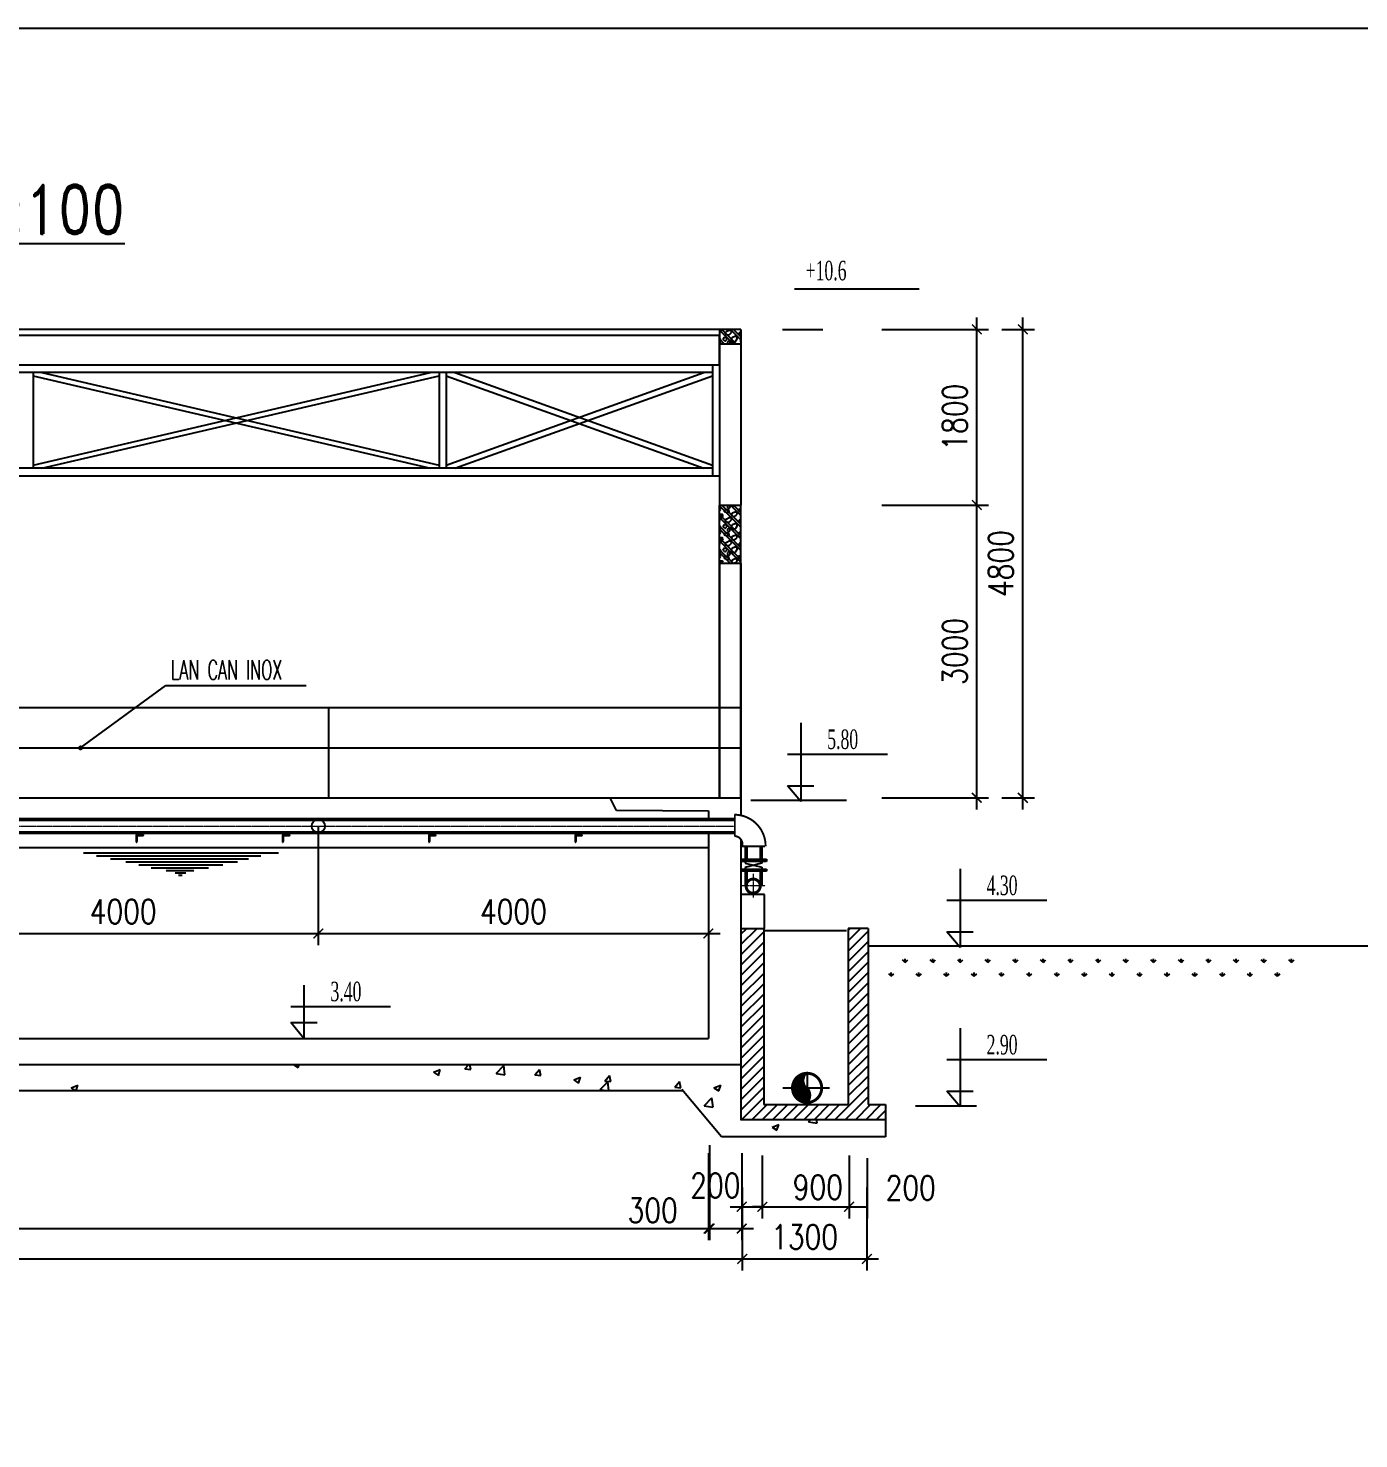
# Model space of a CAD drawing. Header units: millimetres. Extents: x -702765 to 835888, y -645289 to 262.
# Drawn here: x 754819 to 768459, y -289807 to -275353 of the extents above; entities that cross this region are included whole.
import ezdxf
from ezdxf.enums import TextEntityAlignment as Align

# ---------------------------------------------------------------- set-up
doc = ezdxf.new("R2010")
doc.units = ezdxf.units.MM
doc.header["$LTSCALE"] = 0.01
doc.linetypes.add('CENTER', pattern=[2, 1.25, -0.25, 0.25, -0.25])
for name, color, linetype, lineweight in [('duong tam', 6, 'CENTER', 9), ('HATH', 8, 'Continuous', 9), ('NETTHAY', 7, 'Continuous', 30)]:
    doc.layers.add(name, color=color, linetype=linetype, lineweight=lineweight)
for name, color, linetype in [('HACTH', 9, 'Continuous'), ('HATCH', 8, 'Continuous'), ('manh', 8, 'Continuous'), ('ong', 5, 'Continuous'), ('TEXT', 2, 'Continuous'), ('THEP', 4, 'Continuous'), ('THIN', 8, 'Continuous'), ('TUONG', 7, 'Continuous')]:
    doc.layers.add(name, color=color, linetype=linetype)
doc.styles.add('text', font='romans.shx', dxfattribs={"width": 0.8, "bigfont": 'romansvn.shx'})
doc.styles.add('TUYEN', font='vntimeh.shx', dxfattribs={"width": 0.6, "height": 200})
doc.dimstyles.new('1-100', dxfattribs={"dimscale": 100, "dimtxt": 2.5, "dimasz": 1, "dimexe": 1.2, "dimexo": 0, "dimgap": 1, "dimtad": 1, "dimdec": 0, "dimtxsty": 'text', "dimblk": 'ARCHTICK', "dimcen": 2, "dimdle": 1.2, "dimclrd": 1, "dimclre": 1, "dimclrt": 2, "dimadec": 0, "dimazin": 0, "dimtfac": 1, "dimtdec": 0, "dimtix": 1, "dimtmove": 2, "dimatfit": 3, "dimldrblk": 'ARCHTICK', "dimfxl": 0, "dimarcsym": 0})
doc.dimstyles.new('D2', dxfattribs={"dimtxt": 200, "dimasz": 300, "dimexe": 0.18, "dimexo": 6.25, "dimgap": 50, "dimtad": 1, "dimdec": 0, "dimzin": 12, "dimdsep": 46, "dimtxsty": 'TUYEN', "dimcen": 0.09, "dimdle": 80, "dimclrd": 1, "dimclre": 1, "dimclrt": 2, "dimadec": 0, "dimazin": 0, "dimtfac": 0.000899191, "dimtdec": 0, "dimtofl": 0, "dimtmove": 2, "dimatfit": 3, "dimfxl": 0, "dimtolj": 1, "dimtzin": 12, "dimarcsym": 0})

# ---------------------------------------------------------------- blocks, each defined once
blk = doc.blocks.new('*X6')
at = {"color": 0}
for p, q in [((34830, 51085), (34971, 51225)), ((34830, 51076), (34952, 51198)), ((34830, 51067), (34945, 51182)), ((34831, 51095), (34961, 51224)), ((34831, 51059), (34941, 51169)), ((34833, 51105), (34950, 51222)), ((34836, 51117), (34939, 51220)), ((34840, 51130), (34925, 51215)), ((34848, 51147), (34909, 51208)), ((34870, 51178), (34877, 51185)), ((34832, 51051), (34940, 51159)), ((34833, 51044), (34940, 51150)), ((34835, 51037), (34940, 51142)), ((34837, 51030), (34941, 51134)), ((34839, 51023), (34943, 51127)), ((34842, 51017), (34945, 51120)), ((34845, 51011), (34947, 51114)), ((34848, 51005), (34950, 51108)), ((34851, 50999), (34953, 51102)), ((34854, 50994), (34957, 51097)), ((34858, 50989), (34961, 51092)), ((34861, 50984), (34965, 51087)), ((34865, 50979), (34969, 51083)), ((34870, 50974), (34974, 51078)), ((34874, 50969), (34979, 51075)), ((34878, 50965), (34984, 51071)), ((34883, 50961), (34988, 51066)), ((34888, 50957), (34992, 51061)), ((34893, 50953), (34996, 51056)), ((34898, 50950), (35000, 51051)), ((34904, 50946), (35003, 51046)), ((34910, 50943), (35006, 51040)), ((34915, 50940), (35009, 51033)), ((34921, 50937), (35011, 51027)), ((34928, 50935), (35013, 51020)), ((34934, 50933), (35014, 51012)), ((34941, 50931), (35015, 51004)), ((34948, 50929), (35015, 50995)), ((34956, 50928), (35014, 50986)), ((34964, 50927), (35012, 50974)), ((34972, 50926), (35007, 50961))]:
    blk.add_line(p, q, dxfattribs=at)
blk = doc.blocks.new('*X7')
at = {"color": 0}
for p, q in [((34302, 52545), (34467, 52710)), ((34302, 52651), (34361, 52710)), ((34302, 52439), (34536, 52674)), ((35401, 52584), (35527, 52710)), ((35401, 52690), (35421, 52710)), ((35401, 52478), (35605, 52682)), ((34302, 52333), (34536, 52568)), ((35401, 52372), (35605, 52576)), ((35401, 52266), (35605, 52470)), ((34302, 52227), (34536, 52462)), ((34302, 52121), (34536, 52356)), ((35401, 52160), (35605, 52363)), ((34302, 52015), (34536, 52249)), ((35401, 52054), (35605, 52257)), ((34302, 51908), (34536, 52143)), ((34302, 51802), (34536, 52037)), ((35401, 51948), (35605, 52151)), ((35401, 51842), (35605, 52045)), ((34302, 51696), (34536, 51931)), ((35401, 51736), (35605, 51939)), ((34302, 51590), (34536, 51825)), ((35401, 51630), (35605, 51833)), ((34302, 51484), (34536, 51719)), ((34302, 51378), (34536, 51613)), ((35401, 51524), (35605, 51727)), ((35401, 51417), (35605, 51621)), ((34302, 51272), (34536, 51507)), ((35401, 51311), (35605, 51515)), ((34302, 51166), (34536, 51401)), ((35401, 51205), (35605, 51409)), ((34302, 51060), (34536, 51295)), ((34302, 50954), (34536, 51189)), ((35401, 51099), (35605, 51303)), ((35401, 50993), (35605, 51197)), ((34302, 50848), (34536, 51083)), ((35267, 50752), (35605, 51091)), ((34312, 50752), (34536, 50977)), ((34418, 50752), (34571, 50905)), ((34524, 50752), (34677, 50905)), ((34630, 50752), (34783, 50905)), ((34736, 50752), (34889, 50905)), ((34842, 50752), (34995, 50905)), ((34949, 50752), (35101, 50905)), ((35055, 50752), (35207, 50905)), ((35161, 50752), (35313, 50905)), ((35373, 50752), (35605, 50985)), ((35479, 50752), (35631, 50905)), ((35585, 50752), (35737, 50905)), ((35691, 50752), (35783, 50844))]:
    blk.add_line(p, q, dxfattribs=at)
blk = doc.blocks.new('*X5')
at = {"color": 0}
for p, q in [((5515, 34365), (5515, 34403)), ((5798, 34365), (5798, 34403)), ((6081, 34365), (6081, 34403)), ((6364, 34365), (6364, 34403)), ((6647, 34365), (6647, 34403)), ((6930, 34365), (6930, 34403)), ((7212, 34365), (7212, 34403)), ((7495, 34365), (7495, 34403)), ((7778, 34365), (7778, 34403)), ((8061, 34365), (8061, 34403)), ((8344, 34365), (8344, 34403)), ((8627, 34365), (8627, 34403)), ((8910, 34365), (8910, 34403)), ((9192, 34365), (9192, 34403)), ((9475, 34365), (9475, 34403)), ((5374, 34224), (5374, 34261)), ((5515, 34365), (5489, 34392)), ((5515, 34365), (5542, 34392)), ((5657, 34224), (5657, 34261)), ((5798, 34365), (5772, 34392)), ((5798, 34365), (5825, 34392)), ((5940, 34224), (5940, 34261)), ((6081, 34365), (6055, 34392)), ((6081, 34365), (6108, 34392)), ((6223, 34224), (6223, 34261)), ((6364, 34365), (6337, 34392)), ((6364, 34365), (6390, 34392)), ((6505, 34224), (6505, 34261)), ((6647, 34365), (6620, 34392)), ((6647, 34365), (6673, 34392)), ((6788, 34224), (6788, 34261)), ((6930, 34365), (6903, 34392)), ((6930, 34365), (6956, 34392)), ((7071, 34224), (7071, 34261)), ((7212, 34365), (7186, 34392)), ((7212, 34365), (7239, 34392)), ((7354, 34224), (7354, 34261)), ((7495, 34365), (7469, 34392)), ((7495, 34365), (7522, 34392)), ((7637, 34224), (7637, 34261)), ((7778, 34365), (7752, 34392)), ((7778, 34365), (7805, 34392)), ((7920, 34224), (7920, 34261)), ((8061, 34365), (8035, 34392)), ((8061, 34365), (8088, 34392)), ((8202, 34224), (8202, 34261)), ((8344, 34365), (8317, 34392)), ((8344, 34365), (8370, 34392)), ((8485, 34224), (8485, 34261)), ((8627, 34365), (8600, 34392)), ((8627, 34365), (8653, 34392)), ((8768, 34224), (8768, 34261)), ((8910, 34365), (8883, 34392)), ((8910, 34365), (8936, 34392)), ((9051, 34224), (9051, 34261)), ((9192, 34365), (9166, 34392)), ((9192, 34365), (9219, 34392)), ((9334, 34224), (9334, 34261)), ((9475, 34365), (9449, 34392)), ((9475, 34365), (9502, 34392)), ((5374, 34224), (5347, 34250)), ((5374, 34224), (5401, 34250)), ((5657, 34224), (5630, 34250)), ((5657, 34224), (5683, 34250)), ((5940, 34224), (5913, 34250)), ((5940, 34224), (5966, 34250)), ((6223, 34224), (6196, 34250)), ((6223, 34224), (6249, 34250)), ((6505, 34224), (6479, 34250)), ((6505, 34224), (6532, 34250)), ((6788, 34224), (6762, 34250)), ((6788, 34224), (6815, 34250)), ((7071, 34224), (7045, 34250)), ((7071, 34224), (7098, 34250)), ((7354, 34224), (7327, 34250)), ((7354, 34224), (7380, 34250)), ((7637, 34224), (7610, 34250)), ((7637, 34224), (7663, 34250)), ((7920, 34224), (7893, 34250)), ((7920, 34224), (7946, 34250)), ((8202, 34224), (8176, 34250)), ((8202, 34224), (8229, 34250)), ((8485, 34224), (8459, 34250)), ((8485, 34224), (8512, 34250)), ((8768, 34224), (8742, 34250)), ((8768, 34224), (8795, 34250)), ((9051, 34224), (9024, 34250)), ((9051, 34224), (9077, 34250)), ((9334, 34224), (9307, 34250)), ((9334, 34224), (9360, 34250))]:
    blk.add_line(p, q, dxfattribs=at)
blk = doc.blocks.new('_ArchTick')
at = {"color": 0, "linetype": 'ByBlock', "const_width": 0.15}
blk.add_lwpolyline([(-0.5, -0.5), (0.5, 0.5)], dxfattribs=at)
blk = doc.blocks.new('*D17')
at = {"layer": 'Defpoints', "color": 0}
for p in [(737752, -286798), (761804, -286798), (761804, -287653)]:
    blk.add_point(p, dxfattribs=at)
at = {"layer": 'THEP', "color": 1, "lineweight": -2}
for p, q in [((737752, -286798), (737752, -287773)), ((761804, -286798), (761804, -287773)), ((737632, -287653), (761924, -287653))]:
    blk.add_line(p, q, dxfattribs=at)
at = {"layer": 'THEP', "color": 1, "lineweight": -2, "xscale": 100, "yscale": 100, "zscale": 100, "rotation": 180}
blk.add_blockref('_ArchTick', (737752, -287653), dxfattribs=at)
at = {"layer": 'THEP', "color": 1, "lineweight": -2, "xscale": 100, "yscale": 100, "zscale": 100}
blk.add_blockref('_ArchTick', (761804, -287653), dxfattribs=at)
at = {"layer": 'THEP', "color": 2, "insert": (749778, -287428), "char_height": 250, "attachment_point": 5, "style": 'text'}
blk.add_mtext('24000', dxfattribs=at)
blk = doc.blocks.new('*D18')
at = {"layer": 'Defpoints', "color": 0}
for p in [(761793, -286880), (762134, -286880), (762134, -287653)]:
    blk.add_point(p, dxfattribs=at)
at = {"layer": 'THEP', "color": 1, "lineweight": -2}
for p, q in [((761793, -286880), (761793, -287773)), ((762134, -286880), (762134, -287773)), ((761673, -287653), (762254, -287653))]:
    blk.add_line(p, q, dxfattribs=at)
at = {"layer": 'THEP', "color": 1, "lineweight": -2, "xscale": 100, "yscale": 100, "zscale": 100, "rotation": 180}
blk.add_blockref('_ArchTick', (761793, -287653), dxfattribs=at)
at = {"layer": 'THEP', "color": 1, "lineweight": -2, "xscale": 100, "yscale": 100, "zscale": 100}
blk.add_blockref('_ArchTick', (762134, -287653), dxfattribs=at)
at = {"layer": 'THEP', "color": 2, "insert": (761221, -287467), "char_height": 250, "attachment_point": 5, "style": 'text'}
blk.add_mtext('300', dxfattribs=at)
blk = doc.blocks.new('*D19')
at = {"layer": 'Defpoints', "color": 0}
for p in [(762134, -286906), (762344, -286906), (762344, -287430)]:
    blk.add_point(p, dxfattribs=at)
at = {"layer": 'THEP', "color": 1, "lineweight": -2}
for p, q in [((762134, -286906), (762134, -287550)), ((762344, -286906), (762344, -287550)), ((762014, -287430), (762464, -287430))]:
    blk.add_line(p, q, dxfattribs=at)
at = {"layer": 'THEP', "color": 1, "lineweight": -2, "xscale": 100, "yscale": 100, "zscale": 100, "rotation": 180}
blk.add_blockref('_ArchTick', (762134, -287430), dxfattribs=at)
at = {"layer": 'THEP', "color": 1, "lineweight": -2, "xscale": 100, "yscale": 100, "zscale": 100}
blk.add_blockref('_ArchTick', (762344, -287430), dxfattribs=at)
at = {"layer": 'THEP', "color": 2, "insert": (761863, -287212), "char_height": 250, "attachment_point": 5, "style": 'text'}
blk.add_mtext('200', dxfattribs=at)
blk = doc.blocks.new('*D20')
at = {"layer": 'Defpoints', "color": 0}
for p in [(762344, -286906), (763235, -286906), (763235, -287430)]:
    blk.add_point(p, dxfattribs=at)
at = {"layer": 'THEP', "color": 1, "lineweight": -2}
for p, q in [((762344, -286906), (762344, -287550)), ((763235, -286906), (763235, -287550)), ((762344, -287430), (762244, -287430)), ((762344, -287430), (763235, -287430)), ((763235, -287430), (763335, -287430))]:
    blk.add_line(p, q, dxfattribs=at)
at = {"layer": 'THEP', "color": 1, "lineweight": -2, "xscale": 100, "yscale": 100, "zscale": 100}
blk.add_blockref('_ArchTick', (762344, -287430), dxfattribs=at)
at = {"layer": 'THEP', "color": 1, "lineweight": -2, "xscale": 100, "yscale": 100, "zscale": 100, "rotation": 180}
blk.add_blockref('_ArchTick', (763235, -287430), dxfattribs=at)
at = {"layer": 'THEP', "color": 2, "insert": (762914, -287230), "char_height": 250, "attachment_point": 5, "style": 'text'}
blk.add_mtext('900', dxfattribs=at)
blk = doc.blocks.new('*D21')
at = {"layer": 'Defpoints', "color": 0}
for p in [(763235, -286932), (763418, -286932), (763418, -287430)]:
    blk.add_point(p, dxfattribs=at)
at = {"layer": 'THEP', "color": 1, "lineweight": -2}
for p, q in [((763235, -286932), (763235, -287550)), ((763418, -286932), (763418, -287550)), ((763235, -287430), (763418, -287430))]:
    blk.add_line(p, q, dxfattribs=at)
at = {"layer": 'THEP', "color": 2, "insert": (763866, -287237), "char_height": 250, "attachment_point": 5, "style": 'text'}
blk.add_mtext('200', dxfattribs=at)
blk = doc.blocks.new('*D22')
at = {"layer": 'Defpoints', "color": 0}
for p in [(737429, -287295), (762139, -287295), (762139, -287964)]:
    blk.add_point(p, dxfattribs=at)
at = {"layer": 'THEP', "color": 1, "lineweight": -2}
for p, q in [((737429, -287295), (737429, -288084)), ((762139, -287295), (762139, -288084)), ((737309, -287964), (762259, -287964))]:
    blk.add_line(p, q, dxfattribs=at)
at = {"layer": 'THEP', "color": 1, "lineweight": -2, "xscale": 100, "yscale": 100, "zscale": 100, "rotation": 180}
blk.add_blockref('_ArchTick', (737429, -287964), dxfattribs=at)
at = {"layer": 'THEP', "color": 1, "lineweight": -2, "xscale": 100, "yscale": 100, "zscale": 100}
blk.add_blockref('_ArchTick', (762139, -287964), dxfattribs=at)
at = {"layer": 'THEP', "color": 2, "insert": (749784, -287739), "char_height": 250, "attachment_point": 5, "style": 'text'}
blk.add_mtext('24600', dxfattribs=at)
blk = doc.blocks.new('*D23')
at = {"layer": 'Defpoints', "color": 0}
for p in [(762139, -287234), (763417, -287234), (763417, -287964)]:
    blk.add_point(p, dxfattribs=at)
at = {"layer": 'THEP', "color": 1, "lineweight": -2}
for p, q in [((762139, -287234), (762139, -288084)), ((763417, -287234), (763417, -288084)), ((762019, -287964), (763537, -287964))]:
    blk.add_line(p, q, dxfattribs=at)
at = {"layer": 'THEP', "color": 1, "lineweight": -2, "xscale": 100, "yscale": 100, "zscale": 100, "rotation": 180}
blk.add_blockref('_ArchTick', (762139, -287964), dxfattribs=at)
at = {"layer": 'THEP', "color": 1, "lineweight": -2, "xscale": 100, "yscale": 100, "zscale": 100}
blk.add_blockref('_ArchTick', (763417, -287964), dxfattribs=at)
at = {"layer": 'THEP', "color": 2, "insert": (762778, -287739), "char_height": 250, "attachment_point": 5, "style": 'text'}
blk.add_mtext('1300', dxfattribs=at)
blk = doc.blocks.new('*D27')
at = {"layer": 'Defpoints', "color": 0}
for p in [(753793, -283529), (757793, -283529), (757793, -284630)]:
    blk.add_point(p, dxfattribs=at)
at = {"layer": 'THEP', "color": 1, "lineweight": -2}
for p, q in [((753793, -283529), (753793, -284750)), ((757793, -283529), (757793, -284750)), ((753673, -284630), (757913, -284630))]:
    blk.add_line(p, q, dxfattribs=at)
at = {"layer": 'THEP', "color": 1, "lineweight": -2, "xscale": 100, "yscale": 100, "zscale": 100, "rotation": 180}
blk.add_blockref('_ArchTick', (753793, -284630), dxfattribs=at)
at = {"layer": 'THEP', "color": 1, "lineweight": -2, "xscale": 100, "yscale": 100, "zscale": 100}
blk.add_blockref('_ArchTick', (757793, -284630), dxfattribs=at)
at = {"layer": 'THEP', "color": 2, "insert": (755793, -284405), "char_height": 250, "attachment_point": 5, "style": 'text'}
blk.add_mtext('4000', dxfattribs=at)
blk = doc.blocks.new('*D28')
at = {"layer": 'Defpoints', "color": 0}
for p in [(757793, -283529), (761792, -284439), (761792, -284630)]:
    blk.add_point(p, dxfattribs=at)
at = {"layer": 'THEP', "color": 1, "lineweight": -2}
for p, q in [((757793, -283529), (757793, -284750)), ((761792, -284439), (761792, -284750)), ((757673, -284630), (761912, -284630))]:
    blk.add_line(p, q, dxfattribs=at)
at = {"layer": 'THEP', "color": 1, "lineweight": -2, "xscale": 100, "yscale": 100, "zscale": 100, "rotation": 180}
blk.add_blockref('_ArchTick', (757793, -284630), dxfattribs=at)
at = {"layer": 'THEP', "color": 1, "lineweight": -2, "xscale": 100, "yscale": 100, "zscale": 100}
blk.add_blockref('_ArchTick', (761792, -284630), dxfattribs=at)
at = {"layer": 'THEP', "color": 2, "insert": (759793, -284405), "char_height": 250, "attachment_point": 5, "style": 'text'}
blk.add_mtext('4000', dxfattribs=at)
blk = doc.blocks.new('*D227')
at = {"layer": 'Defpoints', "color": 0}
for p in [(764799, -278439), (765015, -278439), (764799, -283239)]:
    blk.add_point(p, dxfattribs=at)
at = {"layer": 'THEP', "color": 1, "lineweight": -2}
for p, q in [((765015, -283359), (765015, -278319)), ((764799, -278439), (765135, -278439)), ((764799, -283239), (765135, -283239))]:
    blk.add_line(p, q, dxfattribs=at)
at = {"layer": 'THEP', "color": 1, "lineweight": -2, "xscale": 100, "yscale": 100, "zscale": 100}
for p, rotation in [((765015, -278439), 90), ((765015, -283239), 270)]:
    blk.add_blockref('_ArchTick', p, dxfattribs=dict(at, rotation=rotation))
at = {"layer": 'THEP', "color": 2, "insert": (764790, -280839), "char_height": 250, "attachment_point": 5, "rotation": 90, "style": 'text'}
blk.add_mtext('4800', dxfattribs=at)
blk = doc.blocks.new('*D228')
at = {"layer": 'Defpoints', "color": 0}
for p in [(763571, -280239), (764543, -280239), (763571, -283239)]:
    blk.add_point(p, dxfattribs=at)
at = {"layer": 'THEP', "color": 1, "lineweight": -2}
for p, q in [((763571, -280239), (764663, -280239)), ((764543, -283359), (764543, -280119)), ((763571, -283239), (764663, -283239))]:
    blk.add_line(p, q, dxfattribs=at)
at = {"layer": 'THEP', "color": 1, "lineweight": -2, "xscale": 100, "yscale": 100, "zscale": 100}
for p, rotation in [((764543, -280239), 90), ((764543, -283239), 270)]:
    blk.add_blockref('_ArchTick', p, dxfattribs=dict(at, rotation=rotation))
at = {"layer": 'THEP', "color": 2, "insert": (764318, -281739), "char_height": 250, "attachment_point": 5, "rotation": 90, "style": 'text'}
blk.add_mtext('3000', dxfattribs=at)
blk = doc.blocks.new('*D229')
at = {"layer": 'Defpoints', "color": 0}
for p in [(763571, -278439), (764543, -278439), (763571, -280239)]:
    blk.add_point(p, dxfattribs=at)
at = {"layer": 'THEP', "color": 1, "lineweight": -2}
for p, q in [((764543, -280359), (764543, -278319)), ((763571, -278439), (764663, -278439)), ((763571, -280239), (764663, -280239))]:
    blk.add_line(p, q, dxfattribs=at)
at = {"layer": 'THEP', "color": 1, "lineweight": -2, "xscale": 100, "yscale": 100, "zscale": 100}
for p, rotation in [((764543, -278439), 90), ((764543, -280239), 270)]:
    blk.add_blockref('_ArchTick', p, dxfattribs=dict(at, rotation=rotation))
at = {"layer": 'THEP', "color": 2, "insert": (764318, -279339), "char_height": 250, "attachment_point": 5, "rotation": 90, "style": 'text'}
blk.add_mtext('1800', dxfattribs=at)

msp = doc.modelspace()

# ---------------------------------------------------------------- hatches: boundary and pattern name
h = msp.add_hatch()
h.set_pattern_fill('ANSI31', color=4, scale=60, style=0)
h.set_pattern_definition([(45, (745666.7546, -336964.555), (-5.3033009, 5.3033009), [])])
h.paths.add_polyline_path([(755996, -283624.4, 0.4142136), (756001, -283619.4), (756001, -283617.4), (755963.5, -283617.4), (755963.5, -283624.4)])
h.paths.add_polyline_path([(755926, -283617.4), (755926, -283692.4), (755928, -283692.4, 0.4142136), (755933, -283687.4), (755933, -283632.4, -0.4142136), (755941, -283624.4), (755963.5, -283624.4), (755963.5, -283617.4)])
h = msp.add_hatch()
h.set_pattern_fill('ANSI31', color=4, scale=60, style=0)
h.set_pattern_definition([(45, (747166.7546, -336964.555), (-5.3033009, 5.3033009), [])])
h.paths.add_polyline_path([(757496, -283624.4, 0.4142136), (757501, -283619.4), (757501, -283617.4), (757463.5, -283617.4), (757463.5, -283624.4)])
h.paths.add_polyline_path([(757426, -283617.4), (757426, -283692.4), (757428, -283692.4, 0.4142136), (757433, -283687.4), (757433, -283632.4, -0.4142136), (757441, -283624.4), (757463.5, -283624.4), (757463.5, -283617.4)])
h = msp.add_hatch()
h.set_pattern_fill('ANSI31', color=4, scale=60, style=0)
h.set_pattern_definition([(45, (748666.7546, -336964.555), (-5.3033009, 5.3033009), [])])
h.paths.add_polyline_path([(758996, -283624.4, 0.4142136), (759001, -283619.4), (759001, -283617.4), (758963.5, -283617.4), (758963.5, -283624.4)])
h.paths.add_polyline_path([(758926, -283617.4), (758926, -283692.4), (758928, -283692.4, 0.4142136), (758933, -283687.4), (758933, -283632.4, -0.4142136), (758941, -283624.4), (758963.5, -283624.4), (758963.5, -283617.4)])
h = msp.add_hatch()
h.set_pattern_fill('ANSI31', color=4, scale=60, style=0)
h.set_pattern_definition([(45, (750166.7546, -336964.555), (-5.3033009, 5.3033009), [])])
h.paths.add_polyline_path([(760496, -283624.4, 0.4142136), (760501, -283619.4), (760501, -283617.4), (760463.5, -283617.4), (760463.5, -283624.4)])
h.paths.add_polyline_path([(760426, -283617.4), (760426, -283692.4), (760428, -283692.4, 0.4142136), (760433, -283687.4), (760433, -283632.4, -0.4142136), (760441, -283624.4), (760463.5, -283624.4), (760463.5, -283617.4)])
at = {"layer": 'HACTH'}
h = msp.add_hatch(dxfattribs=at)
h.set_pattern_fill('RUBBLE', color=256, scale=240, style=0)
h.set_pattern_definition([(135, (-208016.55, -121031.56), (-120.01582, 1e-14), [240]), (135, (-207986.55, -121031.56), (-120.01582, 1e-14), [240]), (0, (-207920.55, -121007.56), (240, 240), [12, -72, 12, -144]), (0, (-207800.55, -120995.56), (240, 240), [12, -228]), (0, (-207932.55, -120971.56), (240, 240), [24, -216]), (0, (-207860.55, -120959.56), (240, 240), [12, -228]), (0, (-207968.55, -120947.56), (240, 240), [12, -228]), (0, (-207872.55, -120923.56), (240, 240), [24, -216]), (0, (-207956.55, -120911.56), (240, 240), [24, -84, 12, -120]), (0, (-207956.55, -120887.56), (240, 240), [24, -132, 24, -60]), (0, (-207884.55, -120875.56), (240, 240), [12, -228]), (0, (-207884.55, -120839.56), (240, 240), [12, -228]), (0, (-208016.55, -120827.56), (240, 240), [12, -228]), (0, (-207956.55, -120815.56), (240, 240), [12, -84, 24, -120]), (90, (-207992.55, -120971.56), (-240, 240), [12, -108, 12, -108]), (90, (-207980.55, -120935.56), (-240, 240), [12, -228]), (90, (-207968.55, -120803.56), (-240, 240), [12, -228]), (90, (-207956.55, -120887.56), (-240, 240), [24, -216]), (90, (-207944.55, -120995.56), (-240, 240), [12, -228]), (90, (-207932.55, -120803.56), (-240, 240), [12, -228]), (90, (-207920.55, -120875.56), (-240, 240), [12, -228]), (90, (-207884.55, -120947.56), (-240, 240), [12, -228]), (90, (-207872.55, -120803.56), (-240, 240), [12, -228]), (90, (-207860.55, -120863.56), (-240, 240), [12, -228]), (90, (-207848.55, -120911.56), (-240, 240), [24, -216]), (90, (-207836.55, -120947.56), (-240, 240), [12, -228]), (90, (-207824.55, -120899.56), (-240, 240), [12, -228]), (90, (-207812.55, -121031.56), (-240, 240), [12, -144, 24, -60]), (45, (-208016.55, -120887.56), (3e-14, 240), [16.968, -84.852, 16.968, -118.7928, 16.968, -84.862455]), (45, (-207944.55, -120983.56), (3e-14, 240), [16.968, -118.7928, 16.968, -33.936, 16.968, -135.778455]), (45, (-208004.55, -120983.56), (3e-14, 240), [16.970563, -220.61736, 33.94104, -67.882316]), (45, (-207932.55, -120935.56), (3e-14, 240), [16.97056, -67.882248, 16.97056, -237.587885]), (45, (-207932.55, -120887.56), (3e-14, 240), [16.97056, -322.440694]), (45, (-207884.55, -120935.56), (3e-14, 240), [16.97056, -322.440694]), (45, (-207836.55, -120911.56), (3e-14, 240), [16.97056, -322.440694]), (45, (-207872.55, -121031.56), (3e-14, 240), [16.97056, -322.440694]), (135, (-207932.55, -121031.56), (-240, 3e-14), [16.97056, -322.440694]), (135, (-207812.55, -121019.56), (-240, 3e-14), [16.970544, -237.58788, 16.970544, -67.882287]), (135, (-207884.55, -120875.56), (-240, 3e-14), [16.97056, -322.440694]), (135, (-207956.55, -120815.56), (-240, 3e-14), [16.97056, -322.440694]), (135, (-207800.55, -120995.56), (-240, 3e-14), [16.97056, -322.440694]), (135, (-207896.55, -120983.56), (-240, 3e-14), [16.97056, -322.440694]), (135, (-207920.55, -120863.56), (-240, 3e-14), [16.97056, -322.440694]), (135, (-207800.55, -120887.56), (-240, 3e-14), [16.97056, -322.440694]), (135, (-207836.55, -120935.56), (-240, 3e-14), [16.97056, -322.440694]), (135, (-207920.55, -120923.56), (-240, 3e-14), [16.97056, -322.440694]), (135, (-207968.55, -120947.56), (-240, 3e-14), [16.9704, -169.705627, 16.9704, -135.764828]), (135, (-207824.55, -120887.56), (-240, 3e-14), [16.970544, -33.941127, 16.970544, -271.52904]), (26.565051, (-207860.55, -121019.56), (240, 1e-07), [26.832, -134.16, 26.832, -348.832314]), (26.565051, (-207800.55, -120959.56), (240, 1e-07), [26.832, -241.488, 26.832, -241.504315]), (26.565051, (-207788.55, -120995.56), (240, 1e-07), [26.832814, -509.8235]), (26.565051, (-207980.55, -120923.56), (240, 1e-07), [26.832814, -509.8235]), (26.565051, (-207956.55, -120863.56), (240, 1e-07), [26.832814, -509.8235]), (26.565051, (-207968.55, -121031.56), (240, 1e-07), [26.832814, -509.8235]), (63.434949, (-207896.55, -120863.56), (1e-08, 240), [26.832814, -509.8235]), (63.434949, (-207908.55, -121007.56), (1e-08, 240), [26.832814, -509.8235]), (63.434949, (-207812.55, -120983.56), (1e-08, 240), [26.832814, -509.8235]), (63.434949, (-208004.55, -120875.56), (1e-08, 240), [26.832814, -509.8235]), (153.434949, (-207860.55, -120959.56), (-240, 1e-08), [26.832814, -509.8235]), (153.434949, (-207920.55, -121007.56), (-240, 1e-08), [26.832814, -509.8235]), (153.434949, (-207992.55, -120959.56), (-240, 1e-08), [26.832814, -509.8235])])
h.paths.add_polyline_path([(762125.5, -278439.4), (761905.5, -278439.4), (761905.5, -278589.4), (762125.5, -278589.4)])
h.paths.add_polyline_path([(762125.5, -280239.4), (761905.5, -280239.4), (761905.5, -280839.4), (762125.5, -280839.4)])

# ---------------------------------------------------------------- linework, layer by layer
at = {"color": 9, "linetype": 'Continuous'}
for p, q in [((761905.5, -278439.4), (761905.5, -278500.6)), ((761905.5, -278806.4), (761905.5, -278500.6)), ((761905.5, -278806.4), (761905.5, -279939.4))]:
    msp.add_line(p, q, dxfattribs=at)
for p, q in [((737379.2, -282312.6), (762125.2, -282312.6)), ((757896.6, -282317.6), (757896.6, -283239.4)), ((762125.2, -282312.6), (762125.2, -283228.5)), ((762737.9, -282469.5), (762737.9, -283277)), ((737373.3, -282727.7), (762125.2, -282727.7)), ((762603.2, -282792.2), (763626.7, -282792.2)), ((762603.2, -283115.5), (762872.5, -283115.5)), ((762737.9, -283277), (762603.2, -283115.5)), ((737393.5, -283239.4), (762125.5, -283239.4)), ((760850.5, -283369.5), (760783.3, -283240.7)), ((762125.5, -283239.4), (762125.5, -283419.5)), ((762226.4, -283264.4), (763206.7, -283264.4)), ((761792.2, -283375), (760850.5, -283369.5)), ((761792.2, -283373.8), (761792.2, -283461.2)), ((761792.2, -283597.4), (761792.2, -285704.3)), ((762125.5, -283666.1), (762125.5, -286542.3)), ((737793.5, -283749.8), (761792.2, -283749.8)), ((764371.8, -283966.2), (764371.8, -284773.7)), ((762365.6, -284228.5), (762123.7, -284228.5)), ((762365.6, -284580.1), (762365.6, -284228.5)), ((764237.1, -284288.9), (765260.6, -284288.9)), ((762125.5, -284577.1), (762360.5, -284577.1)), ((762360.5, -284577.1), (762360.5, -286382.2)), ((763429, -284577.1), (763225.5, -284577.1)), ((763225.5, -284577.1), (763225.5, -286382.2)), ((763429, -284577.1), (763429, -286382.2)), ((762362.5, -284597.9), (763206.7, -284597.9)), ((764371.8, -284773.7), (764237.1, -284612.2)), ((764237.1, -284612.2), (764506.4, -284612.2)), ((763423.6, -284755), (768769.9, -284755)), ((757645.5, -285160.5), (757645.5, -285704.3)), ((757510.8, -285376.5), (758534.4, -285376.5)), ((757510.8, -285542.8), (757780.2, -285542.8)), ((757645.5, -285704.3), (757510.8, -285542.8)), ((764371.8, -285599), (764371.8, -286406.5)), ((752792.7, -285704.3), (761792.2, -285704.3)), ((752792.7, -285970.8), (762125.5, -285970.8)), ((764237.1, -285921.7), (765260.6, -285921.7)), ((762803.8, -286061.7), (762803.8, -286374.5)), ((752792.7, -286237.2), (761527.5, -286237.2)), ((761928, -286712.7), (761520.9, -286229.7)), ((762556, -286211.6), (763032, -286211.6)), ((764237.1, -286245), (764506.4, -286245)), ((764371.8, -286406.5), (764237.1, -286245)), ((762360.5, -286382.2), (763225.5, -286382.2)), ((763429, -286382.2), (763607.1, -286382.2)), ((763607.1, -286382.2), (763607.1, -286712.7)), ((763914.7, -286394), (764541.1, -286394)), ((762125.5, -286534.8), (763607.1, -286534.8)), ((763607.1, -286712.7), (761928, -286712.7))]:
    msp.add_line(p, q)
at = {"color": 2}
for p, q in [((755926, -283617.4), (756001, -283617.4)), ((755926, -283617.4), (755926, -283692.4)), ((755926, -283692.4), (755928, -283692.4)), ((755933, -283632.4), (755933, -283687.4)), ((755941, -283624.4), (755996, -283624.4)), ((756001, -283617.4), (756001, -283619.4)), ((757426, -283617.4), (757501, -283617.4)), ((757426, -283617.4), (757426, -283692.4)), ((757426, -283692.4), (757428, -283692.4)), ((757433, -283632.4), (757433, -283687.4)), ((757441, -283624.4), (757496, -283624.4)), ((757501, -283617.4), (757501, -283619.4)), ((758926, -283617.4), (759001, -283617.4)), ((758926, -283617.4), (758926, -283692.4)), ((758926, -283692.4), (758928, -283692.4)), ((758933, -283632.4), (758933, -283687.4)), ((758941, -283624.4), (758996, -283624.4)), ((759001, -283617.4), (759001, -283619.4)), ((760426, -283617.4), (760426, -283692.4)), ((760426, -283617.4), (760501, -283617.4)), ((760426, -283692.4), (760428, -283692.4)), ((760433, -283632.4), (760433, -283687.4)), ((760441, -283624.4), (760496, -283624.4)), ((760501, -283617.4), (760501, -283619.4))]:
    msp.add_line(p, q, dxfattribs=at)
at = {"color": 4}
for p, q in [((762127, -283869), (762387.3, -283869)), ((762387.3, -283869), (762387.3, -283891.9)), ((762387.3, -283891.9), (762127, -283891.9)), ((762127, -283969.5), (762387.3, -283969.5)), ((762387.3, -283992.3), (762127, -283992.3)), ((762168.7, -283891.4), (762168.7, -283910.5)), ((762341, -283907.8), (762168.7, -283954.2)), ((762168.7, -283910.5), (762341, -283951.5)), ((762168.7, -283954.2), (762168.7, -283970.6)), ((762341, -283891.4), (762341, -283907.8)), ((762341, -283951.5), (762341, -283970.6)), ((762387.3, -283969.5), (762387.3, -283992.3))]:
    msp.add_line(p, q, dxfattribs=at)
at = {"color": 0}
for p, q in [((757538.3, -285970.8), (757586.4, -286003.2)), ((757586.4, -286003.2), (757597.3, -285970.8)), ((758973.8, -286049.7), (759043.8, -286022.8)), ((759023.6, -286083.3), (759043.8, -286022.9)), ((759296.2, -286016.7), (759334.8, -285970.8)), ((759296.2, -286016.7), (759356, -286021.9)), ((759356.1, -286022), (759346.6, -285970.8)), ((759615.7, -286063.9), (759693.6, -285982.7)), ((759704.7, -286077.7), (759693.6, -285982.8)), ((758973.8, -286049.7), (759023.5, -286083.3)), ((759615.7, -286063.9), (759704.7, -286077.7)), ((761448, -286205), (761496.2, -286147.5)), ((761848, -286209.9), (761918.1, -286183)), ((755259.3, -286212.1), (755329.3, -286185.2)), ((755259.3, -286212.1), (755296.6, -286237.2)), ((755311.9, -286237.2), (755329.3, -286185.2)), ((760683, -286229.4), (760733.1, -286237.2)), ((761448, -286205), (761507.8, -286210.2)), ((761750.2, -286395), (761828.1, -286313.8)), ((761839.2, -286408.8), (761828.1, -286313.8)), ((761848, -286209.9), (761897.8, -286243.4)), ((761750.2, -286395), (761839.1, -286408.8)), ((762444.9, -286612.5), (762515, -286585.6)), ((762444.9, -286612.5), (762494.7, -286646.1)), ((762494.7, -286646.1), (762515, -286585.7)), ((762817.4, -286560.5), (762842.1, -286534.8)), ((762817.4, -286560.5), (762906.4, -286574.3)), ((762906.4, -286574.3), (762901.8, -286534.8))]:
    msp.add_line(p, q, dxfattribs=at)
at = {"color": 4}
for points, const_width in [([(762378.2, -283736.7, 0.4184008), (762058.5, -283412.3, 0.4184008)], 20), ([(762137.6, -283736.7, 0.4990771), (762058.5, -283631.5, 0.4990771)], 20), ([(762251.9, -284217.9, -1), (762251.9, -284071.9, -1)], 30), ([(762251.9, -284071.9, -1), (762251.9, -284215, -1)], 30)]:
    msp.add_lwpolyline(points, format="xyb", dxfattribs=dict(at, const_width=const_width))
for points, const_width in [([(762063, -283412.4), (762063, -283631.6)], 20), ([(737823.5, -283461.2), (762063, -283461.2)], 40), ([(737823.5, -283597.4), (762063, -283597.4)], 35), ([(762178.7, -283736.7), (762178.7, -283869)], 40), ([(762332.6, -283736.7), (762332.6, -283869)], 40), ([(762137.6, -283736.7), (762373.6, -283736.7)], 20), ([(762178.7, -283992.3), (762178.7, -284142.7)], 40), ([(762332.6, -283992.3), (762332.6, -284142.7)], 40)]:
    msp.add_lwpolyline(points, dxfattribs=dict(at, const_width=const_width))
at = {"const_width": 30}
for points in [[(762803.8, -286061.7, 1), (762803.8, -286361.5, 1)], [(762803.8, -286361.5, 1), (762803.8, -286061.7, 1)]]:
    msp.add_lwpolyline(points, format="xyb", dxfattribs=at)
at = {"color": 4}
msp.add_circle((757793.5, -283529.3), 68.1, dxfattribs=at)
at = {"color": 2}
for centre, radius, start, end in [((755928, -283687.4), 5, 270, 0), ((755941, -283632.4), 8, 90, 180), ((755996, -283619.4), 5, 270, 0), ((757428, -283687.4), 5, 270, 0), ((757441, -283632.4), 8, 90, 180), ((757496, -283619.4), 5, 270, 0), ((758928, -283687.4), 5, 270, 0), ((758941, -283632.4), 8, 90, 180), ((758996, -283619.4), 5, 270, 0), ((760428, -283687.4), 5, 270, 0), ((760441, -283632.4), 8, 90, 180), ((760496, -283619.4), 5, 270, 0)]:
    msp.add_arc(centre, radius, start, end, dxfattribs=at)
for centre, radius, start, end in [((762856.6, -286136.2), 93.1, 124.91019, 235.08981), ((762740.7, -286287.9), 98, 309.7065, 50.2935)]:
    msp.add_arc(centre, radius, start, end)
at = {"layer": 'duong tam', "ltscale": 200}
for p, q in [((737823.5, -283529.3), (762063, -283529.3)), ((762375.2, -284142.7), (762122, -284142.7)), ((762251.7, -284019.6), (762251.7, -284260.3))]:
    msp.add_line(p, q, dxfattribs=at)
at = {"layer": 'HACTH'}
for p, q in [((755385.7, -283804.6), (757385.5, -283804.6)), ((755518.2, -283834.7), (757204.8, -283834.7)), ((755662.8, -283864.8), (757078.3, -283864.8)), ((755819.4, -283894.9), (756963.9, -283894.9)), ((755951.9, -283925), (756813.3, -283925)), ((756078.4, -283955.1), (756668.7, -283955.1)), ((756235, -283985.2), (756518.1, -283985.2)), ((756325.4, -284009.3), (756433.8, -284009.3)), ((756361.5, -284033.4), (756397.7, -284033.4)), ((760013.5, -286079.5), (760061.7, -286022)), ((760073.3, -286084.7), (760061.7, -286022)), ((760013.5, -286079.5), (760073.3, -286084.7)), ((760410.9, -286129.8), (760480.9, -286102.9)), ((760410.9, -286129.8), (760460.6, -286163.4)), ((760460.7, -286163.4), (760481, -286103)), ((760683, -286229.4), (760760.8, -286148.3)), ((760730.8, -286142.2), (760779, -286084.8)), ((760730.8, -286142.2), (760790.5, -286147.4)), ((760771.2, -286237.2), (760760.9, -286148.3)), ((760790.6, -286147.5), (760779, -286084.8)), ((761507.8, -286210.2), (761496.3, -286147.5)), ((761897.8, -286243.5), (761918.1, -286183))]:
    msp.add_line(p, q, dxfattribs=at)
at = {"layer": 'HATCH'}
msp.add_line((762125.5, -278785.9), (762125.5, -280239.4), dxfattribs=at)
at = {"layer": 'manh'}
for p, q in [((761905.5, -278439.4), (737920.4, -278439.4)), ((761905.5, -278500.6), (737920.4, -278500.6)), ((761905.5, -278806.4), (737920.4, -278806.4)), ((761835.5, -278806.4), (761835.5, -279939.4)), ((761835.5, -278882.9), (737990.4, -278882.9)), ((754870.4, -278882.9), (754870.4, -279862.9)), ((754870.4, -279831.1), (758943.6, -278882.9)), ((754870.4, -278914.7), (758943.6, -279862.9)), ((754959.7, -278882.9), (759032.9, -279831.1)), ((754959.7, -279862.9), (759032.9, -278914.7)), ((759032.9, -278882.9), (759032.9, -279862.9)), ((759102.9, -278882.9), (759102.9, -279862.9)), ((759102.9, -279831.1), (761746.3, -278882.9)), ((759102.9, -278914.7), (761746.3, -279862.9)), ((759192.2, -278882.9), (761835.5, -279831.1)), ((759192.2, -279862.9), (761835.5, -278914.7)), ((737920.4, -279939.4), (761905.5, -279939.4)), ((761835.5, -279862.9), (737990.4, -279862.9))]:
    msp.add_line(p, q, dxfattribs=at)
at = {"layer": 'NETTHAY'}
for p, q in [((761905.5, -280839.4), (761905.5, -283239.4)), ((762125.5, -280839.4), (762125.5, -283239.4))]:
    msp.add_line(p, q, dxfattribs=at)
at = {"layer": 'NETTHAY', "ltscale": 10}
msp.add_line((762125.5, -280839.4), (762125.5, -282339.4), dxfattribs=at)
at = {"layer": 'ong'}
msp.add_line((762551.9, -278439.4), (762963.8, -278439.4), dxfattribs=at)
at = {"layer": 'TEXT', "linetype": 'Continuous'}
msp.add_lwpolyline([(711460.4, -275353.5), (804608.4, -275353.5), (804608.4, -341137.4), (711460.4, -341137.4)], close=True, dxfattribs=at)
at = {"layer": 'THIN'}
msp.add_line((762674.9, -278023.9), (763951.9, -278023.9), dxfattribs=at)
msp.add_line((762674.9, -278023.9), (763951.9, -278023.9), dxfattribs=at)
msp.add_lwpolyline([(762757.8, -277470.9, 0, 0, 0), (762757.8, -278287.1, 281.2, 0, 0), (762757.8, -278439.4, 0, 0, 0)], format="xyseb", dxfattribs=at)
msp.add_lwpolyline([(762757.8, -277470.9, 0, 0, 0), (762757.8, -278287.1, 281.2, 0, 0), (762757.8, -278439.4, 0, 0, 0)], format="xyseb", dxfattribs=at)
at = {"layer": 'TUONG', "ltscale": 10}
for p, q in [((761905.5, -278439.4), (761905.5, -280239.4)), ((762125.5, -278439.4), (761905.5, -278439.4)), ((762125.5, -278439.4), (762125.5, -280239.4)), ((762125.5, -278439.4), (762125.5, -280239.4)), ((762125.5, -278589.4), (761905.5, -278589.4)), ((761905.5, -280839.4), (761905.5, -280239.4)), ((761905.5, -280239.4), (762125.5, -280239.4)), ((762125.5, -280839.4), (762125.5, -280239.4)), ((762125.5, -280839.4), (762125.5, -280239.4)), ((762125.5, -280839.4), (761905.5, -280839.4))]:
    msp.add_line(p, q, dxfattribs=at)

# ---------------------------------------------------------------- block references
at = {"layer": 'HACTH'}
for name, p in [('*X7', (727824, -337287.1)), ('*X5', (758293.3, -319291.4)), ('*X6', (727824, -337287.1))]:
    msp.add_blockref(name, p, dxfattribs=at)

# ---------------------------------------------------------------- texts
at = {"layer": 'HACTH', "color": 4, "style": 'TUYEN', "width": 0.6}
msp.add_text('+10.6', height=200, dxfattribs=at).set_placement((762788.9, -277936.4))
for s, p in [('5.80', (763168.8, -282739.2)), ('4.30', (764802.7, -284236)), ('3.40', (758076.5, -285323.6)), ('2.90', (764802.7, -285868.8))]:
    msp.add_text(s, height=200, dxfattribs=at).set_placement(p, align=Align.CENTER)
at = {"layer": 'HACTH', "color": 4, "attachment_point": 1}
for s, insert, char_height, width, style in [('{\\Fromand,romandvn|c0;\\LMA/W/JT CA/W/ST 2-2 TL 1:100}', (746313.8, -276958.8), 500, 10494.084, 'text'), ('{\\Fromand,romandvn|c0;LAN CAN INOX}', (756281.7, -281828.6), 200, 5689.748, 'TUYEN')]:
    msp.add_mtext(s, dxfattribs=dict(at, insert=insert, char_height=char_height, width=width, style=style))

# ---------------------------------------------------------------- dimensions: what is measured, and where the dimension line sits
at = {"layer": 'THEP'}
for base, p1, p2, picture, middle in [((764542.8, -278439.4), (763571.1, -280239.4), (763571.1, -278439.4), '*D229', (764317.8, -279339.4)), ((765015.4, -278439.4), (764798.5, -283239.4), (764798.5, -278439.4), '*D227', (764790.4, -280839.4)), ((764542.8, -280239.4), (763571.1, -283239.4), (763571.1, -280239.4), '*D228', (764317.8, -281739.4))]:
    dim = msp.add_linear_dim(base=base, p1=p1, p2=p2, angle=90, dimstyle='1-100', dxfattribs=at)
    dim.commit()
    dim.dimension.update_dxf_attribs({"geometry": picture, "text_midpoint": middle})
dim = msp.add_linear_dim(base=(757793.5, -284629.6), p1=(753793.5, -283529.3), p2=(757793.5, -283529.3), dimstyle='1-100', dxfattribs=at)
dim.commit()
dim.dimension.update_dxf_attribs({"geometry": '*D27', "text_midpoint": (755793.5, -284404.6)})
for base, p1, p2, text, picture, middle in [((761792.2, -284629.6), (757793.5, -283529.3), (761792.2, -284439.1), '4000', '*D28', (759792.8, -284404.6)), ((761804.2, -287652.9), (737752, -286797.6), (761804.2, -286797.6), '24000', '*D17', (749778.1, -287427.9)), ((762138.7, -287963.9), (737429.3, -287294.9), (762138.7, -287294.9), '24600', '*D22', (749784, -287738.9)), ((763416.8, -287963.9), (762138.7, -287234.1), (763416.8, -287234.1), '1300', '*D23', (762777.7, -287738.9))]:
    dim = msp.add_linear_dim(base=base, p1=p1, p2=p2, text=text, dimstyle='1-100', dxfattribs=at)
    dim.commit()
    dim.dimension.update_dxf_attribs({"geometry": picture, "text_midpoint": middle})
for base, p1, p2, text, picture, middle in [((762134.2, -287652.9), (761793.5, -286879.8), (762134.2, -286879.8), '300', '*D18', (761221.2, -287467)), ((762343.9, -287429.8), (762134.2, -286906), (762343.9, -286906), '200', '*D19', (761862.7, -287211.5)), ((763235, -287429.8), (762343.9, -286906), (763235, -286906), '900', '*D20', (762913.6, -287229.7)), ((763418.5, -287429.8), (763235, -286932.2), (763418.5, -286932.2), '200', '*D21', (763866.4, -287236.8))]:
    dim = msp.add_linear_dim(base=base, p1=p1, p2=p2, text=text, dimstyle='1-100', dxfattribs=at)
    dim.commit()
    dim.dimension.update_dxf_attribs({"geometry": picture, "text_midpoint": middle, "dimtype": 160})

# ---------------------------------------------------------------- leaders
at = {"layer": 'HATH'}
msp.add_leader([(755356.4, -282727.7), (756228.9, -282087.7), (757670.1, -282087.7)], dimstyle='D2', override={"dimasz": 200, "dimexe": 20, "dimexo": 400, "dimgap": 50, "dimtad": 0, "dimcen": 50, "dimldrblk": 'DotSmall', "dimfxl": 3, "dimfxlon": 1, "dimarcsym": 1}, dxfattribs=at)

doc.saveas('drawing.dxf')
